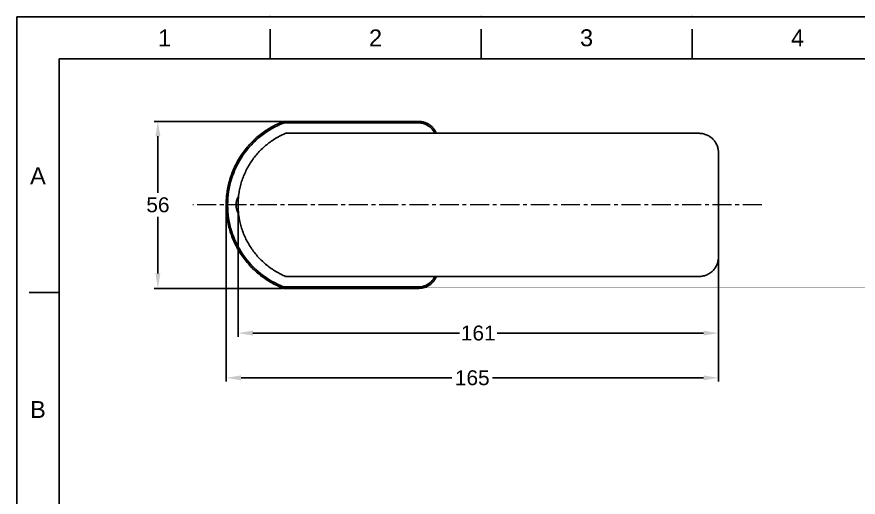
# Model space of a CAD drawing. Header units: millimetres. Extents: x 4812 to 5406, y -603 to -183.
# Drawn here: x 4812.4 to 5094.4, y -344.5 to -183.4 of the extents above; entities that cross this region are included whole.
import ezdxf

# ---------------------------------------------------------------- set-up
doc = ezdxf.new("R2010")
doc.units = ezdxf.units.MM
doc.header["$LTSCALE"] = 0.1
doc.linetypes.add('CENTERX2', pattern=[101.6, 63.5, -12.7, 12.7, -12.7])
doc.layers.get('0').update_dxf_attribs({"lineweight": 13})
doc.layers.add('CENTER', color=1, linetype='CENTERX2', lineweight=15)
doc.layers.add('DIM', color=3, linetype='Continuous', lineweight=9)
doc.layers.add('FORM', color=7, linetype='Continuous')
doc.styles.get("Standard").update_dxf_attribs({"font": 'arial.ttf'})
doc.dimstyles.new('사본(2) ISO-25', dxfattribs={"dimtxt": 5, "dimasz": 5, "dimexe": 1.25, "dimexo": 0.625, "dimgap": 1.5, "dimtad": 1, "dimtih": 1, "dimtoh": 1, "dimdec": 1, "dimdsep": 46, "dimtxsty": 'Standard', "dimcen": 5, "dimclrd": 3, "dimclre": 3, "dimclrt": 4, "dimadec": 0, "dimazin": 0, "dimtfac": 1, "dimtdec": 1, "dimtmove": 0, "dimatfit": 3, "dimfxl": 1.25, "dimarcsym": 0})

# ---------------------------------------------------------------- blocks, each defined once
blk = doc.blocks.new('*D18')
at = {"layer": 'Defpoints', "color": 0, "transparency": 16777216}
for p in [(4859.68, -218.45), (4901.94, -218.45), (4901.94, -274.45)]:
    blk.add_point(p, dxfattribs=at)
at = {"layer": 'DIM', "color": 3, "lineweight": -2, "transparency": 16777216}
for p, q in [((4901.31, -218.45), (4858.43, -218.45)), ((4859.68, -223.45), (4859.68, -242.4)), ((4859.68, -269.45), (4859.68, -250.5)), ((4901.31, -274.45), (4858.43, -274.45))]:
    blk.add_line(p, q, dxfattribs=at)
at = {"layer": 'DIM', "color": 3, "transparency": 16777216}
for points in [[(4858.84, -223.45), (4860.51, -223.45), (4859.68, -218.45)], [(4858.84, -269.45), (4860.51, -269.45), (4859.68, -274.45)]]:
    blk.add_solid(points, dxfattribs=at)
at = {"layer": 'DIM', "color": 4, "transparency": 16777216, "insert": (4859.68, -246.45), "char_height": 5, "attachment_point": 5}
blk.add_mtext('56', dxfattribs=at)
blk = doc.blocks.new('*D20')
at = {"layer": 'Defpoints', "color": 0, "transparency": 16777216}
for p in [(4886.54, -246.45), (5047.54, -246.45), (5047.54, -289.45)]:
    blk.add_point(p, dxfattribs=at)
at = {"layer": 'DIM', "color": 3, "lineweight": -2, "transparency": 16777216}
for p, q in [((4886.54, -247.08), (4886.54, -290.7)), ((5047.54, -247.08), (5047.54, -290.7)), ((4891.54, -289.45), (4960.73, -289.45)), ((5042.54, -289.45), (4973.35, -289.45))]:
    blk.add_line(p, q, dxfattribs=at)
at = {"layer": 'DIM', "color": 3, "transparency": 16777216}
for points in [[(4891.54, -288.62), (4891.54, -290.28), (4886.54, -289.45)], [(5042.54, -288.62), (5042.54, -290.28), (5047.54, -289.45)]]:
    blk.add_solid(points, dxfattribs=at)
at = {"layer": 'DIM', "color": 4, "transparency": 16777216, "insert": (4967.04, -289.45), "char_height": 5, "attachment_point": 5}
blk.add_mtext('161', dxfattribs=at)
blk = doc.blocks.new('*D21')
at = {"layer": 'Defpoints', "color": 0, "transparency": 16777216}
for p in [(4882.54, -246.45), (5047.54, -246.45), (5047.54, -304.45)]:
    blk.add_point(p, dxfattribs=at)
at = {"layer": 'DIM', "color": 3, "lineweight": -2, "transparency": 16777216}
for p, q in [((4882.54, -247.08), (4882.54, -305.7)), ((5047.54, -247.08), (5047.54, -305.7)), ((4887.54, -304.45), (4958.23, -304.45)), ((5042.54, -304.45), (4971.85, -304.45))]:
    blk.add_line(p, q, dxfattribs=at)
at = {"layer": 'DIM', "color": 3, "transparency": 16777216}
for points in [[(4887.54, -303.62), (4887.54, -305.28), (4882.54, -304.45)], [(5042.54, -303.62), (5042.54, -305.28), (5047.54, -304.45)]]:
    blk.add_solid(points, dxfattribs=at)
at = {"layer": 'DIM', "color": 4, "transparency": 16777216, "insert": (4965.04, -304.45), "char_height": 5, "attachment_point": 5}
blk.add_mtext('165', dxfattribs=at)

msp = doc.modelspace()

# ---------------------------------------------------------------- linework, layer by layer
at = {"lineweight": -3}
msp.add_line((4886.6, -243.77), (4886.68, -243.77), dxfattribs=at)
for points, weights, knots in [([(4901.56, -218.53), (4901.28, -218.64), (4901, -218.76), (4882.54, -226.45), (4882.54, -246.45)], [1, 1, 1, 0.832050294338, 1], [0, 0, 0, 0.6, 0.6, 40.6, 40.6, 40.6]), ([(4953.04, -222.45), (4951.37, -218.45), (4947.04, -218.45), (4924.49, -218.45), (4901.94, -218.45)], [0.886957035849, 0.783611624891, 1, 1, 1], [24.89565, 24.89565, 24.89565, 34.5, 34.5, 79.6, 79.6, 79.6]), ([(4902.54, -270.45), (4886.54, -263.78), (4886.54, -246.45), (4886.54, -229.12), (4902.54, -222.45)], [1, 0.832050294338, 1, 0.832050294338, 1], [-61.152271, -61.152271, -61.152271, -30.576135, -30.576135, 0, 0, 0]), ([(4901.56, -274.37), (4901.28, -274.26), (4901, -274.14), (4882.54, -266.45), (4882.54, -246.45)], [1, 1, 1, 0.832050294338, 1], [0, 0, 0, 0.6, 0.6, 40.6, 40.6, 40.6]), ([(4953.04, -270.46), (4951.36, -274.45), (4947.04, -274.45), (4924.49, -274.45), (4901.94, -274.45)], [0.886651165043, 0.783932583021, 1, 1, 1], [24.909896, 24.909896, 24.909896, 34.5, 34.5, 79.6, 79.6, 79.6])]:
    msp.add_rational_spline(points, weights, degree=2, knots=knots, dxfattribs=at)
for points, knots in [([(4883.04, -246.45), (4883.04, -243.48), (4883.49, -240.52), (4885.22, -234.93), (4886.53, -232.23), (4889.83, -227.39), (4891.86, -225.21), (4896.46, -221.55), (4899.02, -220.13), (4901.75, -218.99)], [0, 0, 0, 0, 8.854031, 8.854031, 17.708061, 17.708061, 26.562092, 26.562092, 35.416123, 35.416123, 35.416123, 35.416123]), ([(4901.94, -218.95), (4914.64, -218.95), (4928.92, -218.95), (4943.21, -218.95), (4945.59, -218.95), (4946.38, -218.93), (4947.97, -218.97), (4948.75, -219.15), (4950.79, -220.05), (4951.89, -221.14), (4952.49, -222.45)], [0, 0, 0, 0, 38.111799, 42.875773, 42.875773, 45.257761, 45.257761, 47.639748, 47.639748, 52.019371, 52.019371, 52.019371, 52.019371]), ([(4883.04, -246.45), (4883.04, -249.42), (4883.49, -252.38), (4885.22, -257.97), (4886.53, -260.68), (4889.83, -265.51), (4891.86, -267.69), (4896.46, -271.36), (4899.02, -272.77), (4901.75, -273.91)], [0, 0, 0, 0, 8.854031, 8.854031, 17.708061, 17.708061, 26.562092, 26.562092, 35.416123, 35.416123, 35.416123, 35.416123]), ([(4901.94, -273.95), (4914.64, -273.95), (4928.92, -273.95), (4943.21, -273.95), (4945.59, -273.95), (4946.38, -273.97), (4947.97, -273.93), (4948.75, -273.75), (4950.78, -272.86), (4951.87, -271.78), (4952.48, -270.49)], [0, 0, 0, 0, 38.111799, 42.875773, 42.875773, 45.257761, 45.257761, 47.639748, 47.639748, 51.981685, 51.981685, 51.981685, 51.981685])]:
    msp.add_open_spline(points, degree=3, knots=knots, dxfattribs=at)
for points, weights in [([(4901.56, -218.53), (4901.56, -218.53), (4901.75, -218.99)], [1, 0.707106781186, 1]), ([(4901.56, -218.53), (4901.74, -218.45), (4901.94, -218.45)], [1, 0.980580675691, 1]), ([(4901.75, -218.99), (4901.84, -218.95), (4901.94, -218.95)], [1, 0.980580675691, 1]), ([(4901.94, -218.45), (4901.94, -218.45), (4901.94, -218.95)], [1, 0.707106781187, 1]), ([(5041.04, -222.45), (5047.54, -222.45), (5047.54, -228.95)], [1, 0.707106781187, 1]), ([(5047.54, -228.95), (5047.54, -228.95), (5047.54, -228.95)], [1, 0.999999861205, 0.999999722411]), ([(4885.87, -246.45), (4885.87, -245.06), (4886.51, -243.82)], [1, 0.971669308146, 1]), ([(4886.51, -243.82), (4886.54, -243.77), (4886.6, -243.77)], [1, 0.856994269826, 1]), ([(4886.51, -249.08), (4885.87, -247.84), (4885.87, -246.45)], [1, 0.971669308146, 1]), ([(4886.6, -249.13), (4886.54, -249.13), (4886.51, -249.08)], [1, 0.856994269826, 1]), ([(5047.54, -263.95), (5047.54, -270.45), (5041.04, -270.45)], [1, 0.707106781187, 1]), ([(5047.54, -263.95), (5047.54, -263.95), (5047.54, -263.95)], [1, 0.999999870889, 0.999999741779]), ([(4901.56, -274.37), (4901.56, -274.37), (4901.75, -273.91)], [1, 0.707106781186, 1]), ([(4901.56, -274.37), (4901.74, -274.45), (4901.94, -274.45)], [1, 0.980580675691, 1]), ([(4901.75, -273.91), (4901.84, -273.95), (4901.94, -273.95)], [1, 0.980580675691, 1]), ([(4901.94, -274.45), (4901.94, -274.45), (4901.94, -273.95)], [1, 0.707106781187, 1])]:
    msp.add_rational_spline(points, weights, degree=2, dxfattribs=at)
for points in [[(5041.04, -222.45), (4971.79, -222.45), (4902.54, -222.45)], [(5047.54, -228.95), (5047.54, -246.45), (5047.54, -263.95)], [(4886.68, -249.13), (4886.64, -249.13), (4886.6, -249.13)], [(4902.54, -270.45), (4971.79, -270.45), (5041.04, -270.45)]]:
    msp.add_open_spline(points, degree=2, dxfattribs=at)
at = {"layer": 'CENTER'}
msp.add_lwpolyline([(5062.09, -246.45), (4871.34, -246.45)], dxfattribs=at)
at = {"layer": 'FORM'}
for p, q in [((4897.26, -197.52), (4897.26, -187.52)), ((4967.98, -197.52), (4967.98, -187.52)), ((5038.7, -197.52), (5038.7, -187.52)), ((5392.3, -197.52), (4826.54, -197.52)), ((4826.54, -197.52), (4826.54, -589.31)), ((4826.54, -275.88), (4816.54, -275.88))]:
    msp.add_line(p, q, dxfattribs=at)
msp.add_lwpolyline([(4812.4, -183.38), (5406.44, -183.38), (5406.44, -603.45), (4812.4, -603.45)], close=True, dxfattribs=at)
for p in [(4897.26, -183.38), (4967.98, -183.38), (5038.7, -183.38)]:
    msp.add_point(p, dxfattribs=at)

# ---------------------------------------------------------------- texts
at = {"layer": 'FORM', "char_height": 5.66, "attachment_point": 5}
for s, width, insert in [('1', 50.0086, (4861.9, -190.45)), ('2', 50.0086, (4932.62, -190.45)), ('3', 50.0086, (5003.34, -190.45)), ('4', 50.0086, (5074.06, -190.45)), ('A', 10.0017, (4819.47, -236.7)), ('B', 10.0017, (4819.47, -315.06))]:
    msp.add_mtext_dynamic_manual_height_columns(s, width=width, gutter_width=12.5, heights=[0], dxfattribs=dict(at, insert=insert))

# ---------------------------------------------------------------- dimensions: what is measured, and where the dimension line sits
at = {"layer": 'DIM'}
dim = msp.add_linear_dim(base=(4859.68, -218.45), p1=(4901.94, -274.45), p2=(4901.94, -218.45), angle=90, dimstyle='사본(2) ISO-25', dxfattribs=at)
dim.commit()
dim.dimension.update_dxf_attribs({"geometry": '*D18', "text_midpoint": (4859.68, -246.45)})
for base, p1, picture, middle in [((5047.54, -304.45), (4882.54, -246.45), '*D21', (4965.04, -304.45)), ((5047.54, -289.45), (4886.54, -246.45), '*D20', (4967.04, -289.45))]:
    dim = msp.add_linear_dim(base=base, p1=p1, p2=(5047.54, -246.45), dimstyle='사본(2) ISO-25', override={"dimtad": 0}, dxfattribs=at)
    dim.commit()
    dim.dimension.update_dxf_attribs({"geometry": picture, "text_midpoint": middle})

doc.saveas('drawing.dxf')
